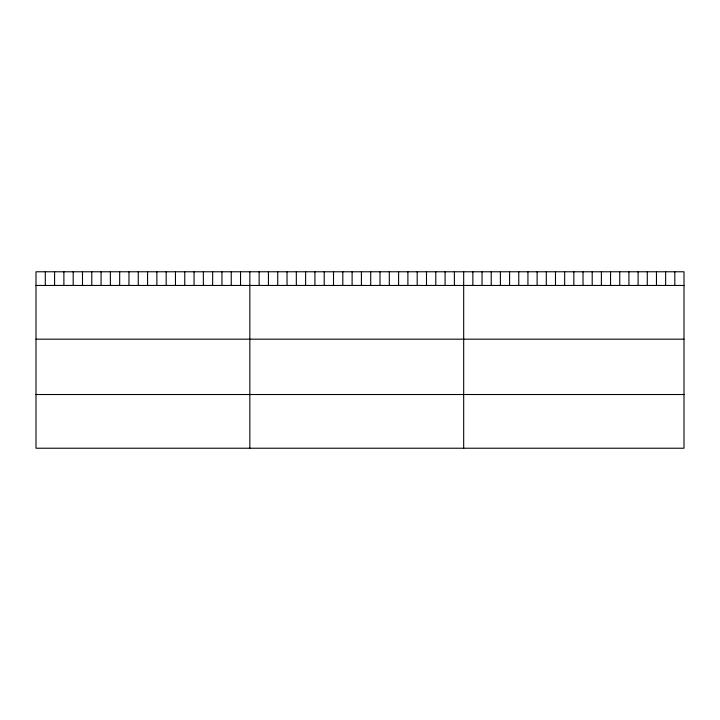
<?xml version="1.0" encoding="UTF-8"?>
<svg xmlns="http://www.w3.org/2000/svg" width="720" height="720" viewBox="0 0 720 720"><rect width="100%" height="100%" fill="white"/><g stroke="black" fill="none" stroke-linecap="round" stroke-linejoin="round"><path stroke-width="1.08" d="M684 285.453L684 448.227L36 448.227L36 271.773L684 271.773L684 285.453L36 285.453M36 339.174L684 339.174M36 394.515L684 394.515M674.82 271.773L674.82 285.453M665.64 271.773L665.64 285.453M656.46 271.773L656.46 285.453M647.28 271.773L647.28 285.453M638.1 271.773L638.1 285.453M628.92 271.773L628.92 285.453M619.74 271.773L619.74 285.453M610.56 271.773L610.56 285.453M601.38 271.773L601.38 285.453M592.2 271.773L592.2 285.453M583.02 271.773L583.02 285.453M573.84 271.773L573.84 285.453M564.66 271.773L564.66 285.453M555.48 271.773L555.48 285.453M546.3 271.773L546.3 285.453M537.12 271.773L537.12 285.453M527.94 271.773L527.94 285.453M518.76 271.773L518.76 285.453M509.58 271.773L509.58 285.453M500.4 271.773L500.4 285.453M491.22 271.773L491.22 285.453M482.04 271.773L482.04 285.453M472.86 271.773L472.86 285.453M463.68 271.773L463.68 448.227M454.383 271.773L454.383 285.453M445.086 271.773L445.086 285.453M435.789 271.773L435.789 285.453M426.492 271.773L426.492 285.453M417.195 271.773L417.195 285.453M407.898 271.773L407.898 285.453M398.601 271.773L398.601 285.453M389.304 271.773L389.304 285.453M380.007 271.773L380.007 285.453M370.71 271.773L370.71 285.453M361.413 271.773L361.413 285.453M352.107 271.773L352.107 285.453M342.81 271.773L342.81 285.453M333.513 271.773L333.513 285.453M324.216 271.773L324.216 285.453M314.919 271.773L314.919 285.453M305.622 271.773L305.622 285.453M296.325 271.773L296.325 285.453M287.028 271.773L287.028 285.453M277.731 271.773L277.731 285.453M268.434 271.773L268.434 285.453M259.137 271.773L259.137 285.453M249.84 271.773L249.84 448.227M240.543 271.773L240.543 285.453M231.246 271.773L231.246 285.453M221.949 271.773L221.949 285.453M212.652 271.773L212.652 285.453M203.355 271.773L203.355 285.453M194.058 271.773L194.058 285.453M184.761 271.773L184.761 285.453M175.464 271.773L175.464 285.453M166.167 271.773L166.167 285.453M156.87 271.773L156.87 285.453M147.573 271.773L147.573 285.453M138.267 271.773L138.267 285.453M128.97 271.773L128.97 285.453M119.673 271.773L119.673 285.453M110.376 271.773L110.376 285.453M101.079 271.773L101.079 285.453M91.782 271.773L91.782 285.453M82.485 271.773L82.485 285.453M73.188 271.773L73.188 285.453M63.891 271.773L63.891 285.453M54.594 271.773L54.594 285.453M45.297 271.773L45.297 285.453"/></g></svg>
